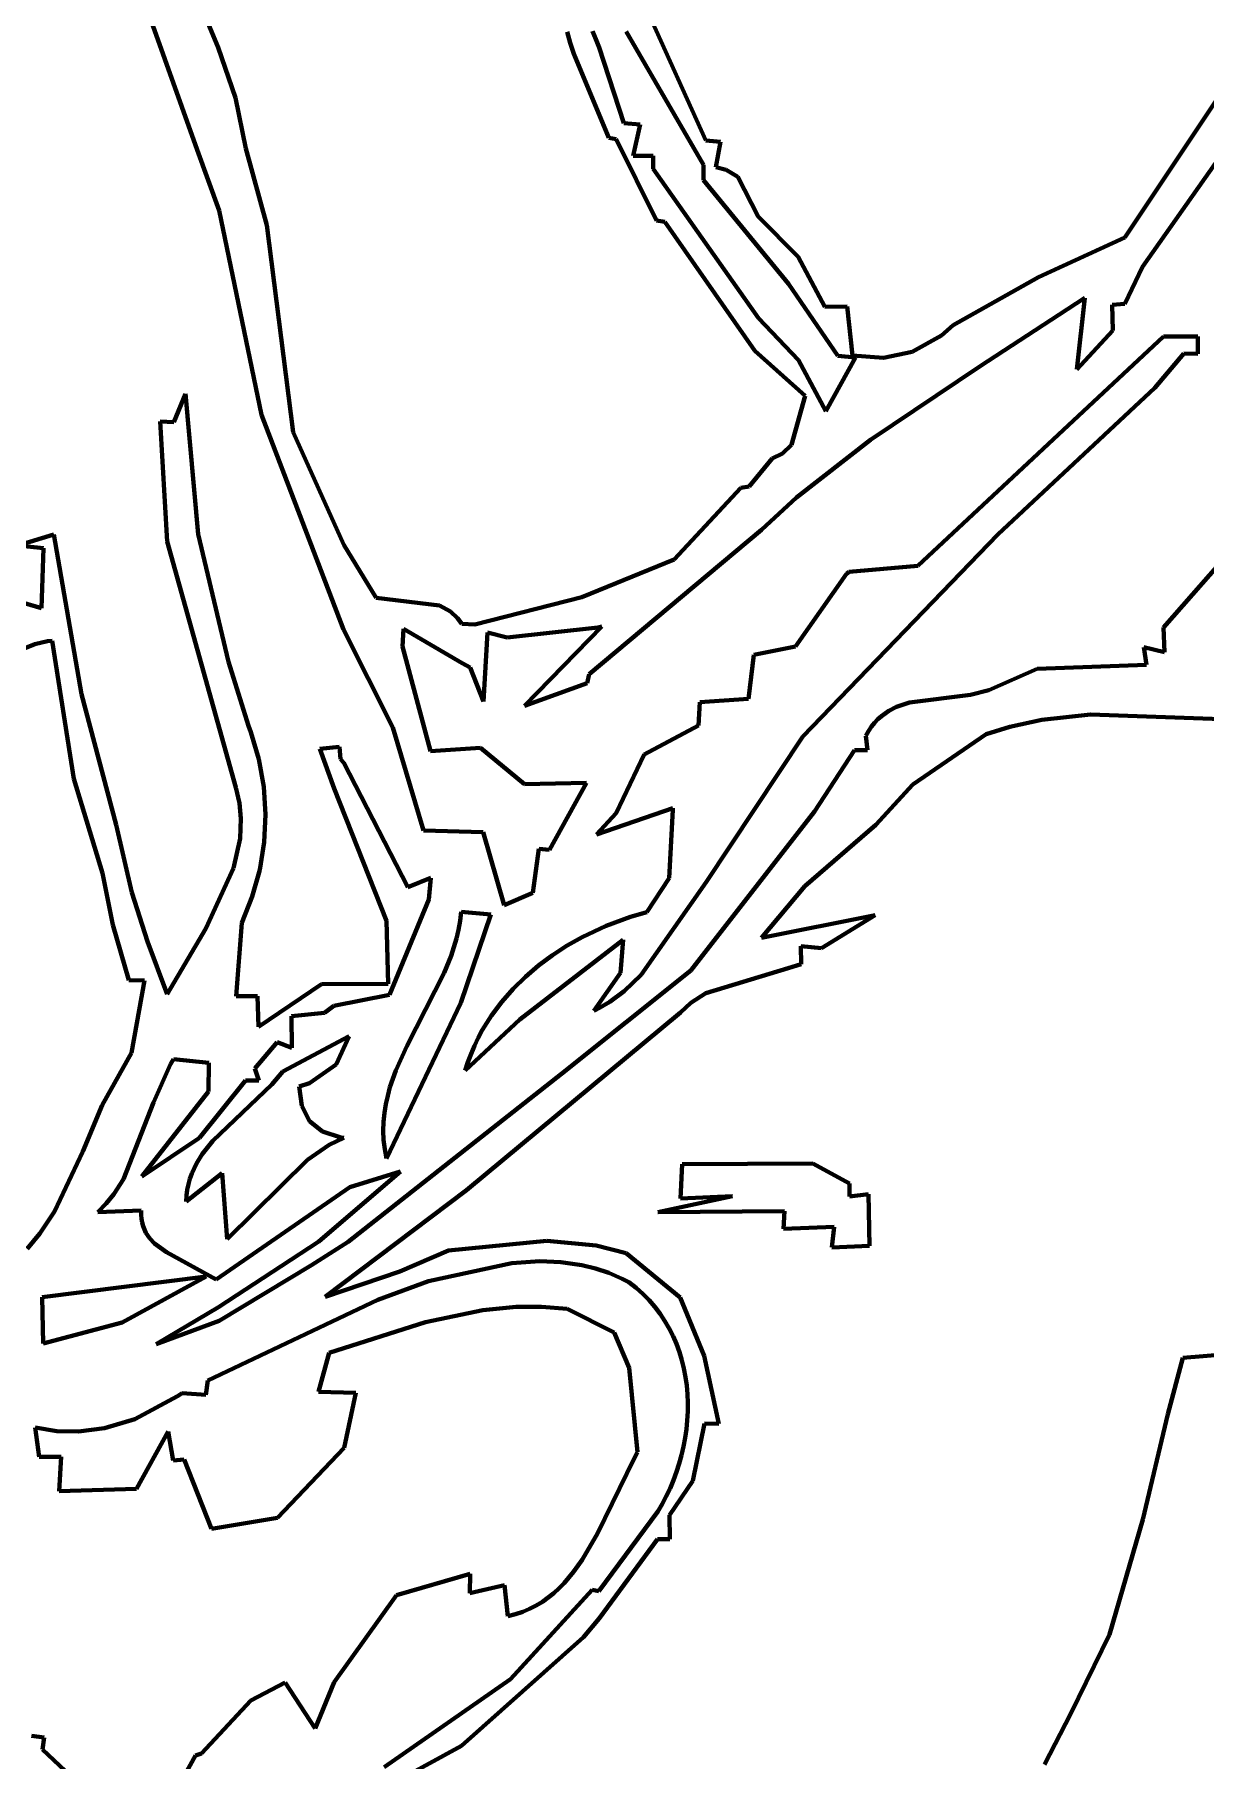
# Model space of a CAD drawing. Header units: millimetres. Extents: x 0 to 7.9, y 0 to 11.
# Drawn here: x 4.555 to 5.543, y 6.863 to 8.318 of the extents above; entities that cross this region are included whole.
import ezdxf

# ---------------------------------------------------------------- set-up
doc = ezdxf.new("R2010")
doc.units = ezdxf.units.MM
doc.layers.add('color#020202ff', color=7, linetype='CONTINUOUS', lineweight=100)
doc.layers.add('color#fefefeff', color=7, linetype='CONTINUOUS', lineweight=100)

msp = doc.modelspace()

# ---------------------------------------------------------------- linework, layer by layer
at = {"layer": 'color#020202ff'}
for p, q in [((4.6818, 8.3759), (4.7103, 8.3072)), ((5.0716, 8.3389), (5.1213, 8.2289)), ((4.6926, 8.2209), (4.6523, 8.3337)), ((5.026, 8.321), (5.0286, 8.3141)), ((4.7103, 8.3072), (4.725, 8.2649)), ((5.0071, 8.311), (5.0046, 8.3203)), ((5.0101, 8.3018), (5.0071, 8.311)), ((5.0286, 8.3141), (5.0316, 8.3071)), ((5.0316, 8.3071), (5.0522, 8.2433)), ((5.1194, 8.2084), (5.0542, 8.3207)), ((5.4746, 8.147), (5.5871, 8.3159)), ((5.0396, 8.231), (5.0101, 8.3018)), ((4.725, 8.2649), (4.7336, 8.222)), ((5.5914, 8.2672), (5.4897, 8.1223)), ((5.0522, 8.2433), (5.066, 8.2422)), ((5.066, 8.2422), (5.0601, 8.2159)), ((4.711, 8.1698), (4.6926, 8.2209)), ((4.7336, 8.222), (4.7513, 8.1574)), ((5.0457, 8.2299), (5.0396, 8.231)), ((5.0798, 8.1613), (5.0457, 8.2299)), ((5.1213, 8.2289), (5.1337, 8.2276)), ((5.1337, 8.2276), (5.1299, 8.2062)), ((5.0601, 8.2159), (5.0771, 8.2159)), ((5.0771, 8.2159), (5.0771, 8.2049)), ((5.0771, 8.2049), (5.1658, 8.0791)), ((5.1195, 8.1953), (5.1194, 8.2084)), ((5.1299, 8.2062), (5.1386, 8.2042)), ((5.1912, 8.1079), (5.1195, 8.1953)), ((5.1386, 8.2042), (5.1485, 8.1981)), ((5.1485, 8.1981), (5.1656, 8.1648)), ((4.7467, 7.9975), (4.711, 8.1698)), ((5.0868, 8.1603), (5.0798, 8.1613)), ((5.1656, 8.1648), (5.1992, 8.1308)), ((4.7513, 8.1574), (4.7734, 7.9831)), ((5.1627, 8.0516), (5.0868, 8.1603)), ((5.4019, 8.1136), (5.4746, 8.147)), ((5.1992, 8.1308), (5.2219, 8.0886)), ((5.4897, 8.1223), (5.4748, 8.0911)), ((5.2328, 8.0473), (5.1912, 8.1079)), ((5.3301, 8.0733), (5.4019, 8.1136)), ((5.2219, 8.0886), (5.2405, 8.0888)), ((5.2405, 8.0888), (5.245, 8.0475)), ((5.4409, 8.0961), (5.4191, 8.082)), ((5.4341, 8.0359), (5.4409, 8.0961)), ((5.4748, 8.0911), (5.4639, 8.0904)), ((5.4639, 8.0904), (5.4646, 8.0688)), ((5.1658, 8.0791), (5.1997, 8.0438)), ((5.4191, 8.082), (5.3528, 8.0387)), ((5.2953, 8.0507), (5.32, 8.0645)), ((5.3002, 7.8704), (5.5074, 8.0636)), ((5.32, 8.0645), (5.3301, 8.0733)), ((5.4646, 8.0688), (5.4341, 8.0359)), ((5.5074, 8.0636), (5.5363, 8.0636)), ((5.5363, 8.0636), (5.5363, 8.049)), ((5.2052, 8.0137), (5.1627, 8.0516)), ((5.2226, 8.0006), (5.2476, 8.046)), ((5.2476, 8.046), (5.2328, 8.0473)), ((5.245, 8.0475), (5.2711, 8.0456)), ((5.2711, 8.0456), (5.2953, 8.0507)), ((5.5243, 8.0494), (5.5001, 8.0204)), ((5.5363, 8.049), (5.5243, 8.0494)), ((5.1997, 8.0438), (5.2226, 8.0006)), ((5.3528, 8.0387), (5.2602, 7.9766)), ((5.5001, 8.0204), (5.3675, 7.8968)), ((4.6729, 7.9914), (4.6828, 8.0152)), ((4.6828, 8.0152), (4.6933, 7.897)), ((5.1936, 7.9724), (5.2052, 8.0137)), ((4.6674, 7.8909), (4.6613, 7.992)), ((4.6613, 7.992), (4.6729, 7.9914)), ((4.8159, 7.8168), (4.7467, 7.9975)), ((4.7734, 7.9831), (4.8163, 7.8879)), ((5.186, 7.9651), (5.1936, 7.9724)), ((5.2602, 7.9766), (5.1979, 7.9278)), ((5.1579, 7.9372), (5.1775, 7.9608)), ((5.1775, 7.9608), (5.186, 7.9651)), ((5.0947, 7.8756), (5.1509, 7.9362)), ((5.1509, 7.9362), (5.1579, 7.9372)), ((5.1979, 7.9278), (5.1683, 7.9007)), ((5.1683, 7.9007), (5.023, 7.7789)), ((4.5415, 7.8874), (4.5716, 7.8966)), ((4.5629, 7.8852), (4.5415, 7.8874)), ((4.5612, 7.8346), (4.5629, 7.8852)), ((4.5716, 7.8966), (4.595, 7.7622)), ((4.7251, 7.6834), (4.6674, 7.8909)), ((4.6933, 7.897), (4.7191, 7.7893)), ((4.8163, 7.8879), (4.8436, 7.8434)), ((5.3675, 7.8968), (5.2031, 7.7265)), ((5.5072, 7.8183), (5.5705, 7.8902)), ((5.017, 7.8439), (5.0947, 7.8756)), ((5.2423, 7.8653), (5.3002, 7.8704)), ((5.197, 7.8023), (5.24, 7.8637)), ((5.24, 7.8637), (5.2423, 7.8653)), ((4.5158, 7.8479), (4.5612, 7.8346)), ((4.8436, 7.8434), (4.897, 7.8369)), ((4.9266, 7.821), (5.017, 7.8439)), ((4.897, 7.8369), (4.9061, 7.8318)), ((4.9061, 7.8318), (4.9121, 7.8262)), ((4.9121, 7.8262), (4.9157, 7.8215)), ((4.8576, 7.7342), (4.8159, 7.8168)), ((4.8664, 7.8173), (4.8658, 7.8024)), ((4.916, 7.7882), (4.8664, 7.8173)), ((4.9157, 7.8215), (4.9266, 7.821)), ((4.9374, 7.8141), (4.9339, 7.7559)), ((4.9539, 7.8099), (4.9374, 7.8141)), ((5.0305, 7.8184), (4.9539, 7.8099)), ((4.9686, 7.7523), (5.0338, 7.8191)), ((5.0338, 7.8191), (5.0305, 7.8184)), ((5.5082, 7.7975), (5.5072, 7.8183)), ((4.5557, 7.8044), (4.5392, 7.7977)), ((4.5665, 7.8067), (4.5557, 7.8044)), ((4.5703, 7.8071), (4.5665, 7.8067)), ((4.5887, 7.6909), (4.5703, 7.8071)), ((4.8658, 7.8024), (4.8892, 7.714)), ((5.1618, 7.7952), (5.197, 7.8023)), ((5.493, 7.7869), (5.4908, 7.8019)), ((5.4908, 7.8019), (5.5082, 7.7975)), ((4.7191, 7.7893), (4.7358, 7.7356)), ((4.9227, 7.7845), (4.916, 7.7882)), ((4.9339, 7.7559), (4.9227, 7.7845)), ((5.1575, 7.7581), (5.1618, 7.7952)), ((5.36, 7.7656), (5.4007, 7.7835)), ((5.4007, 7.7835), (5.493, 7.7869)), ((5.0214, 7.7715), (4.9686, 7.7523)), ((5.023, 7.7789), (5.0214, 7.7715)), ((4.595, 7.7622), (4.6242, 7.6519)), ((5.1153, 7.7357), (5.1165, 7.7553)), ((5.1165, 7.7553), (5.1575, 7.7581)), ((5.2823, 7.7516), (5.2931, 7.7551)), ((5.2931, 7.7551), (5.3446, 7.7617)), ((5.3446, 7.7617), (5.36, 7.7656)), ((5.2637, 7.7381), (5.2665, 7.7411)), ((5.2665, 7.7411), (5.2694, 7.7437)), ((5.2694, 7.7437), (5.2756, 7.7482)), ((5.2756, 7.7482), (5.2823, 7.7516)), ((5.4047, 7.7405), (5.3778, 7.7347)), ((5.4458, 7.7449), (5.4047, 7.7405)), ((5.5562, 7.7411), (5.4458, 7.7449)), ((4.7358, 7.7356), (4.7379, 7.73)), ((4.7379, 7.73), (4.7446, 7.7073)), ((4.8834, 7.6474), (4.8576, 7.7342)), ((5.0694, 7.7113), (5.1153, 7.7357)), ((5.2031, 7.7265), (5.1217, 7.6037)), ((5.2564, 7.7271), (5.2587, 7.7311)), ((5.2576, 7.7149), (5.2564, 7.7271)), ((5.2587, 7.7311), (5.2611, 7.7348)), ((5.2611, 7.7348), (5.2637, 7.7381)), ((5.3579, 7.7285), (5.296, 7.6859)), ((5.3778, 7.7347), (5.3579, 7.7285)), ((4.7959, 7.7161), (4.8126, 7.7177)), ((4.8082, 7.6827), (4.7959, 7.7161)), ((4.8126, 7.7177), (4.8135, 7.7075)), ((4.8892, 7.714), (4.9314, 7.7169)), ((4.9314, 7.7169), (4.9686, 7.6862)), ((5.0458, 7.6618), (5.0694, 7.7113)), ((5.2131, 7.6633), (5.2467, 7.7149)), ((5.2467, 7.7149), (5.2576, 7.7149)), ((4.7446, 7.7073), (4.7487, 7.6842)), ((4.8135, 7.7075), (4.8163, 7.7043)), ((4.8163, 7.7043), (4.8703, 7.5994)), ((4.6127, 7.6112), (4.5887, 7.6909)), ((4.7282, 7.6704), (4.7251, 7.6834)), ((4.7487, 7.6842), (4.7502, 7.6608)), ((4.8521, 7.5711), (4.8082, 7.6827)), ((4.9686, 7.6862), (5.0208, 7.6874)), ((5.0208, 7.6874), (4.9896, 7.6311)), ((5.296, 7.6859), (5.2649, 7.6521)), ((4.7295, 7.6575), (4.7282, 7.6704)), ((5.0937, 7.6662), (5.0292, 7.6438)), ((5.0936, 7.6647), (5.0937, 7.6662)), ((4.6242, 7.6519), (4.6376, 7.595)), ((4.7287, 7.6405), (4.7295, 7.6575)), ((4.7502, 7.6608), (4.749, 7.6374)), ((5.0292, 7.6438), (5.0458, 7.6618)), ((5.0905, 7.6072), (5.0936, 7.6647)), ((5.1089, 7.5294), (5.2131, 7.6633)), ((5.2649, 7.6521), (5.2049, 7.6004)), ((4.7232, 7.6156), (4.7287, 7.6405)), ((4.749, 7.6374), (4.7453, 7.6142)), ((4.9336, 7.6458), (4.8834, 7.6474)), ((4.9515, 7.5842), (4.9336, 7.6458)), ((4.9806, 7.6317), (4.9757, 7.5946)), ((4.9896, 7.6311), (4.9806, 7.6317)), ((4.6216, 7.5677), (4.6127, 7.6112)), ((4.6999, 7.5646), (4.7232, 7.6156)), ((4.7453, 7.6142), (4.739, 7.5915)), ((4.6376, 7.595), (4.6506, 7.5538)), ((4.8703, 7.5994), (4.8895, 7.6073)), ((4.8895, 7.6073), (4.8878, 7.589)), ((4.9757, 7.5946), (4.9515, 7.5842)), ((5.1217, 7.6037), (5.067, 7.5255)), ((5.0718, 7.5785), (5.0905, 7.6072)), ((5.2049, 7.6004), (5.1683, 7.5568)), ((4.739, 7.5915), (4.7302, 7.5695)), ((4.8878, 7.589), (4.8548, 7.5087)), ((4.635, 7.521), (4.6216, 7.5677)), ((4.6672, 7.5094), (4.6999, 7.5646)), ((4.7302, 7.5695), (4.7255, 7.5075)), ((4.8537, 7.5181), (4.8521, 7.5711)), ((4.9129, 7.5635), (4.9142, 7.5711)), ((4.9142, 7.5711), (4.9151, 7.5788)), ((4.9402, 7.5766), (4.915, 7.5019)), ((4.9151, 7.5788), (4.9402, 7.5766)), ((5.0173, 7.5575), (5.0373, 7.5669)), ((5.0373, 7.5669), (5.0579, 7.5744)), ((5.0579, 7.5744), (5.0718, 7.5785)), ((5.1683, 7.5568), (5.2641, 7.5758)), ((5.2641, 7.5758), (5.2189, 7.5482)), ((4.6506, 7.5538), (4.6672, 7.5094)), ((4.9091, 7.5488), (4.9112, 7.5561)), ((4.9112, 7.5561), (4.9129, 7.5635)), ((5.0517, 7.555), (4.9647, 7.4879)), ((4.9922, 7.5423), (5.0045, 7.5502)), ((5.0045, 7.5502), (5.0173, 7.5575)), ((5.0495, 7.5273), (5.0517, 7.555)), ((5.2189, 7.5482), (5.2016, 7.5498)), ((5.2016, 7.5498), (5.2018, 7.5346)), ((4.9009, 7.5273), (4.9066, 7.5415)), ((4.9066, 7.5415), (4.9091, 7.5488)), ((4.9804, 7.5335), (4.9922, 7.5423)), ((4.6482, 7.5209), (4.635, 7.521)), ((4.6372, 7.4599), (4.6482, 7.5209)), ((4.8694, 7.4655), (4.9009, 7.5273)), ((4.9589, 7.5138), (4.9693, 7.524)), ((4.9693, 7.524), (4.9804, 7.5335)), ((4.9998, 7.4423), (5.1089, 7.5294)), ((5.0271, 7.4953), (5.0495, 7.5273)), ((5.067, 7.5255), (5.0527, 7.5118)), ((5.1909, 7.5312), (5.1214, 7.5102)), ((5.2018, 7.5346), (5.1909, 7.5312)), ((4.7255, 7.5075), (4.7434, 7.5077)), ((4.7434, 7.5077), (4.7443, 7.4817)), ((4.7443, 7.4817), (4.7974, 7.5177)), ((4.7974, 7.5177), (4.8537, 7.5181)), ((4.8548, 7.5087), (4.8079, 7.4994)), ((4.9494, 7.5029), (4.9589, 7.5138)), ((5.0527, 7.5118), (5.0406, 7.5028)), ((5.1214, 7.5102), (5.1088, 7.5019)), ((4.8, 7.4937), (4.7722, 7.4908)), ((4.8079, 7.4994), (4.8, 7.4937)), ((4.915, 7.5019), (4.8522, 7.3708)), ((5.1001, 7.4939), (4.9196, 7.3442)), ((4.9407, 7.4912), (4.9494, 7.5029)), ((5.0318, 7.4977), (5.0271, 7.4953)), ((5.0406, 7.5028), (5.0318, 7.4977)), ((5.1088, 7.5019), (5.1001, 7.4939)), ((4.7722, 7.4908), (4.7723, 7.4641)), ((4.9647, 7.4879), (4.9186, 7.445)), ((4.9296, 7.4724), (4.933, 7.4789)), ((4.933, 7.4789), (4.9407, 7.4912)), ((4.76, 7.4689), (4.7413, 7.4468)), ((4.7723, 7.4641), (4.76, 7.4689)), ((4.7647, 7.4441), (4.8206, 7.4739)), ((4.8206, 7.4739), (4.8097, 7.4501)), ((4.8601, 7.4449), (4.8694, 7.4655)), ((4.9235, 7.4591), (4.9264, 7.4658)), ((4.9264, 7.4658), (4.9296, 7.4724)), ((4.6124, 7.4159), (4.6372, 7.4599)), ((4.6701, 7.4502), (4.6559, 7.418)), ((4.6726, 7.4545), (4.6701, 7.4502)), ((4.7025, 7.4515), (4.6726, 7.4545)), ((4.7022, 7.4273), (4.7025, 7.4515)), ((4.8097, 7.4501), (4.7874, 7.4343)), ((4.9186, 7.445), (4.9209, 7.4521)), ((4.9209, 7.4521), (4.9235, 7.4591)), ((4.7334, 7.4366), (4.6946, 7.3882)), ((4.7447, 7.4365), (4.7334, 7.4366)), ((4.7413, 7.4468), (4.7447, 7.4365)), ((4.7555, 7.4332), (4.7647, 7.4441)), ((4.7874, 7.4343), (4.7785, 7.4316)), ((4.82, 7.3006), (4.9998, 7.4423)), ((4.8551, 7.4308), (4.8601, 7.4449)), ((4.6459, 7.3557), (4.7022, 7.4273)), ((4.7058, 7.3856), (4.7555, 7.4332)), ((4.7785, 7.4316), (4.7807, 7.4151)), ((4.8516, 7.4165), (4.8532, 7.4237)), ((4.8532, 7.4237), (4.8551, 7.4308)), ((4.5963, 7.3766), (4.6124, 7.4159)), ((4.6559, 7.418), (4.6304, 7.3533)), ((4.7807, 7.4151), (4.7873, 7.4024)), ((4.8497, 7.4017), (4.8504, 7.4092)), ((4.8504, 7.4092), (4.8516, 7.4165)), ((4.7873, 7.4024), (4.7983, 7.3935)), ((4.7983, 7.3935), (4.8136, 7.3885)), ((4.8494, 7.3942), (4.8497, 7.4017)), ((4.8498, 7.3865), (4.8494, 7.3942)), ((4.5724, 7.3261), (4.5963, 7.3766)), ((4.6946, 7.3882), (4.6459, 7.3557)), ((4.6969, 7.3744), (4.7058, 7.3856)), ((4.8038, 7.3823), (4.7855, 7.3696)), ((4.8161, 7.3882), (4.8038, 7.3823)), ((4.8136, 7.3885), (4.8161, 7.3882)), ((4.8507, 7.3787), (4.8498, 7.3865)), ((4.8522, 7.3708), (4.8507, 7.3787)), ((4.688, 7.3581), (4.692, 7.3665)), ((4.692, 7.3665), (4.6969, 7.3744)), ((4.7855, 7.3696), (4.718, 7.3028)), ((5.1, 7.337), (5.1015, 7.366)), ((5.1015, 7.366), (5.2116, 7.3665)), ((5.2116, 7.3665), (5.2426, 7.3498)), ((4.6304, 7.3533), (4.6223, 7.3408)), ((4.7136, 7.3584), (4.6833, 7.3345)), ((4.6842, 7.3444), (4.6852, 7.3491)), ((4.6852, 7.3491), (4.6865, 7.3537)), ((4.6865, 7.3537), (4.688, 7.3581)), ((4.7086, 7.2689), (4.8213, 7.3466)), ((4.718, 7.3028), (4.7136, 7.3584)), ((4.8639, 7.3598), (4.7951, 7.3008)), ((4.8213, 7.3466), (4.8639, 7.3598)), ((5.2426, 7.3498), (5.2425, 7.3388)), ((4.6159, 7.333), (4.6087, 7.3256)), ((4.6223, 7.3408), (4.6159, 7.333)), ((4.6833, 7.3345), (4.6836, 7.3395)), ((4.6836, 7.3395), (4.6842, 7.3444)), ((4.9196, 7.3442), (4.8006, 7.2542)), ((5.0809, 7.3256), (5.144, 7.339)), ((5.144, 7.339), (5.1, 7.337)), ((5.2425, 7.3388), (5.2586, 7.3408)), ((5.2586, 7.3408), (5.2594, 7.2973)), ((4.5599, 7.3075), (4.5724, 7.3261)), ((4.6087, 7.3256), (4.6453, 7.3271)), ((4.6453, 7.3271), (4.6453, 7.3234)), ((4.6453, 7.3234), (4.6456, 7.32)), ((4.6456, 7.32), (4.6462, 7.3168)), ((5.1877, 7.3264), (5.0809, 7.3256)), ((5.1869, 7.3115), (5.1877, 7.3264)), ((4.5492, 7.2947), (4.5599, 7.3075)), ((4.6462, 7.3168), (4.647, 7.3138)), ((4.647, 7.3138), (4.6494, 7.3083)), ((4.6494, 7.3083), (4.6527, 7.3035)), ((4.6527, 7.3035), (4.6567, 7.2992)), ((5.2295, 7.3132), (5.1869, 7.3115)), ((5.2277, 7.2957), (5.2295, 7.3132)), ((4.6567, 7.2992), (4.6666, 7.2919)), ((4.6666, 7.2919), (4.7086, 7.2689)), ((4.7951, 7.3008), (4.7633, 7.2802)), ((4.7889, 7.281), (4.82, 7.3006)), ((4.8635, 7.2756), (4.9044, 7.2932)), ((4.9044, 7.2932), (4.9875, 7.3015)), ((4.9875, 7.3015), (5.029, 7.2976)), ((5.029, 7.2976), (5.0543, 7.291)), ((5.0543, 7.291), (5.0999, 7.2536)), ((5.2594, 7.2973), (5.2277, 7.2957)), ((4.7633, 7.2802), (4.7106, 7.2454)), ((4.711, 7.2339), (4.7889, 7.281)), ((4.8006, 7.2542), (4.8635, 7.2756)), ((4.9579, 7.2826), (4.8875, 7.2675)), ((4.9816, 7.2842), (4.9579, 7.2826)), ((4.9993, 7.2835), (4.9816, 7.2842)), ((5.0168, 7.281), (4.9993, 7.2835)), ((5.0283, 7.2782), (5.0168, 7.281)), ((5.0397, 7.2744), (5.0283, 7.2782)), ((5.051, 7.2695), (5.0397, 7.2744)), ((4.7003, 7.2715), (4.5619, 7.2539)), ((4.6293, 7.2325), (4.7003, 7.2715)), ((4.8875, 7.2675), (4.845, 7.2518)), ((5.0565, 7.2666), (5.051, 7.2695)), ((5.0627, 7.2618), (5.0565, 7.2666)), ((5.0684, 7.2567), (5.0627, 7.2618)), ((4.5619, 7.2539), (4.5628, 7.2149)), ((4.7106, 7.2454), (4.658, 7.2144)), ((4.845, 7.2518), (4.7016, 7.1836)), ((4.9335, 7.243), (4.9616, 7.2457)), ((4.9616, 7.2457), (4.9829, 7.2458)), ((4.9829, 7.2458), (5.0044, 7.244)), ((5.0736, 7.2514), (5.0684, 7.2567)), ((5.0785, 7.2457), (5.0736, 7.2514)), ((5.0829, 7.2399), (5.0785, 7.2457)), ((5.0999, 7.2536), (5.12, 7.2045)), ((4.5628, 7.2149), (4.6293, 7.2325)), ((4.658, 7.2144), (4.711, 7.2339)), ((4.8038, 7.2069), (4.885, 7.233)), ((4.885, 7.233), (4.9335, 7.243)), ((5.0044, 7.244), (5.0441, 7.2242)), ((5.087, 7.2338), (5.0829, 7.2399)), ((5.0906, 7.2275), (5.087, 7.2338)), ((5.0441, 7.2242), (5.0567, 7.1943)), ((5.0938, 7.2211), (5.0906, 7.2275)), ((5.0967, 7.2145), (5.0938, 7.2211)), ((4.7949, 7.1742), (4.8038, 7.2069)), ((5.0992, 7.2077), (5.0967, 7.2145)), ((5.1013, 7.2008), (5.0992, 7.2077)), ((5.103, 7.1937), (5.1013, 7.2008)), ((5.12, 7.2045), (5.1325, 7.1473)), ((5.511, 7.1553), (5.5236, 7.2029)), ((5.5236, 7.2029), (5.558, 7.2055)), ((5.0567, 7.1943), (5.0639, 7.1233)), ((5.1043, 7.1866), (5.103, 7.1937)), ((5.1053, 7.1794), (5.1043, 7.1866)), ((4.6798, 7.1731), (4.676, 7.1705)), ((4.6998, 7.1715), (4.6798, 7.1731)), ((4.7016, 7.1836), (4.6998, 7.1715)), ((4.8264, 7.1734), (4.7949, 7.1742)), ((4.8165, 7.127), (4.8264, 7.1734)), ((5.106, 7.1722), (5.1053, 7.1794)), ((5.1063, 7.1648), (5.106, 7.1722)), ((4.676, 7.1705), (4.6401, 7.1512)), ((5.1058, 7.1501), (5.1062, 7.1575)), ((5.1062, 7.1575), (5.1063, 7.1648)), ((4.5743, 7.141), (4.5559, 7.1441)), ((4.5559, 7.1441), (4.5594, 7.1194)), ((4.6145, 7.1434), (4.5924, 7.1406)), ((4.6401, 7.1512), (4.6145, 7.1434)), ((5.1041, 7.1354), (5.1051, 7.1428)), ((5.1051, 7.1428), (5.1058, 7.1501)), ((5.1203, 7.1475), (5.1105, 7.0991)), ((5.1325, 7.1473), (5.1203, 7.1475)), ((5.49, 7.0665), (5.511, 7.1553)), ((4.5924, 7.1406), (4.5743, 7.141)), ((4.6415, 7.0923), (4.6681, 7.1407)), ((4.6681, 7.1407), (4.6724, 7.1164)), ((5.101, 7.1209), (5.1027, 7.1282)), ((5.1027, 7.1282), (5.1041, 7.1354)), ((4.5594, 7.1194), (4.5779, 7.1195)), ((4.5779, 7.1195), (4.5763, 7.0903)), ((4.6724, 7.1164), (4.6815, 7.117)), ((4.6815, 7.117), (4.7048, 7.0586)), ((4.7604, 7.0679), (4.8165, 7.127)), ((5.0609, 7.118), (5.0301, 7.0548)), ((5.0639, 7.1233), (5.0609, 7.118)), ((5.0967, 7.1067), (5.099, 7.1137)), ((5.099, 7.1137), (5.101, 7.1209)), ((5.1105, 7.0991), (5.0908, 7.0702)), ((5.0913, 7.0928), (5.0942, 7.0997)), ((5.0942, 7.0997), (5.0967, 7.1067)), ((4.5763, 7.0903), (4.6415, 7.0923)), ((5.0847, 7.0796), (5.0881, 7.0861)), ((5.0881, 7.0861), (5.0913, 7.0928)), ((5.0312, 7.0061), (5.0809, 7.0732)), ((5.0809, 7.0732), (5.0847, 7.0796)), ((5.0908, 7.0702), (5.0912, 7.0501)), ((4.7048, 7.0586), (4.7604, 7.0679)), ((5.4617, 6.9695), (5.49, 7.0665)), ((5.0301, 7.0548), (5.0173, 7.0326)), ((5.0806, 7.0499), (5.0315, 6.9832)), ((5.0912, 7.0501), (5.0806, 7.0499)), ((5.0173, 7.0326), (5.01, 7.0224)), ((4.9228, 7.0207), (4.8606, 7.0029)), ((4.9224, 7.0045), (4.9228, 7.0207)), ((5.0021, 7.0129), (4.9978, 7.0086)), ((5.01, 7.0224), (5.0021, 7.0129)), ((4.8606, 7.0029), (4.8081, 6.9295)), ((4.9517, 7.0113), (4.9224, 7.0045)), ((4.9546, 6.9851), (4.9517, 7.0113)), ((4.9568, 6.9321), (5.0256, 7.0072)), ((4.9836, 6.9972), (4.9784, 6.9941)), ((4.9886, 7.0007), (4.9836, 6.9972)), ((4.9933, 7.0045), (4.9886, 7.0007)), ((4.9978, 7.0086), (4.9933, 7.0045)), ((5.0256, 7.0072), (5.0312, 7.0061)), ((4.961, 6.9868), (4.9546, 6.9851)), ((4.9671, 6.9888), (4.961, 6.9868)), ((4.9729, 6.9912), (4.9671, 6.9888)), ((4.9784, 6.9941), (4.9729, 6.9912)), ((5.0315, 6.9832), (5.0183, 6.9673)), ((5.4292, 6.903), (5.4617, 6.9695)), ((5.0183, 6.9673), (4.9154, 6.8759)), ((4.7669, 6.9291), (4.7379, 6.914)), ((4.7921, 6.8905), (4.7669, 6.9291)), ((4.8081, 6.9295), (4.7921, 6.8905)), ((4.8502, 6.8578), (4.9568, 6.9321)), ((4.7379, 6.914), (4.6961, 6.8693)), ((5.407, 6.8601), (5.4292, 6.903)), ((4.5635, 6.8827), (4.5529, 6.8841)), ((4.5621, 6.8728), (4.5635, 6.8827)), ((4.5813, 6.8546), (4.5621, 6.8728)), ((4.6913, 6.8677), (4.6545, 6.8015)), ((4.6961, 6.8693), (4.6913, 6.8677)), ((4.9154, 6.8759), (4.8678, 6.8498))]:
    msp.add_line(p, q, dxfattribs=at)
at = {"layer": 'color#fefefeff'}
for p, q in [((4.7103, 8.3072), (4.6818, 8.3759)), ((5.1213, 8.2289), (5.0716, 8.3389)), ((4.6523, 8.3337), (4.6926, 8.2209)), ((5.0286, 8.3141), (5.026, 8.321)), ((4.725, 8.2649), (4.7103, 8.3072)), ((5.0046, 8.3203), (5.0071, 8.311)), ((5.0071, 8.311), (5.0101, 8.3018)), ((5.0316, 8.3071), (5.0286, 8.3141)), ((5.0522, 8.2433), (5.0316, 8.3071)), ((5.0542, 8.3207), (5.1194, 8.2084)), ((5.5871, 8.3159), (5.4746, 8.147)), ((5.0101, 8.3018), (5.0396, 8.231)), ((4.7336, 8.222), (4.725, 8.2649)), ((5.4897, 8.1223), (5.5914, 8.2672)), ((5.066, 8.2422), (5.0522, 8.2433)), ((5.0601, 8.2159), (5.066, 8.2422)), ((4.6926, 8.2209), (4.711, 8.1698)), ((4.7513, 8.1574), (4.7336, 8.222)), ((5.0396, 8.231), (5.0457, 8.2299)), ((5.0457, 8.2299), (5.0798, 8.1613)), ((5.1337, 8.2276), (5.1213, 8.2289)), ((5.1299, 8.2062), (5.1337, 8.2276)), ((5.0771, 8.2159), (5.0601, 8.2159)), ((5.0771, 8.2049), (5.0771, 8.2159)), ((5.1658, 8.0791), (5.0771, 8.2049)), ((5.1194, 8.2084), (5.1195, 8.1953)), ((5.1386, 8.2042), (5.1299, 8.2062)), ((5.1195, 8.1953), (5.1912, 8.1079)), ((5.1485, 8.1981), (5.1386, 8.2042)), ((5.1656, 8.1648), (5.1485, 8.1981)), ((4.711, 8.1698), (4.7467, 7.9975)), ((5.0798, 8.1613), (5.0868, 8.1603)), ((5.1992, 8.1308), (5.1656, 8.1648)), ((4.7734, 7.9831), (4.7513, 8.1574)), ((5.0868, 8.1603), (5.1627, 8.0516)), ((5.4746, 8.147), (5.4019, 8.1136)), ((5.2219, 8.0886), (5.1992, 8.1308)), ((5.4748, 8.0911), (5.4897, 8.1223)), ((5.1912, 8.1079), (5.2328, 8.0473)), ((5.4019, 8.1136), (5.3301, 8.0733)), ((5.2405, 8.0888), (5.2219, 8.0886)), ((5.245, 8.0475), (5.2405, 8.0888)), ((5.4191, 8.082), (5.4409, 8.0961)), ((5.4409, 8.0961), (5.4341, 8.0359)), ((5.4639, 8.0904), (5.4748, 8.0911)), ((5.4646, 8.0688), (5.4639, 8.0904)), ((5.1997, 8.0438), (5.1658, 8.0791)), ((5.3528, 8.0387), (5.4191, 8.082)), ((5.32, 8.0645), (5.2953, 8.0507)), ((5.5074, 8.0636), (5.3002, 7.8704)), ((5.3301, 8.0733), (5.32, 8.0645)), ((5.4341, 8.0359), (5.4646, 8.0688)), ((5.5363, 8.0636), (5.5074, 8.0636)), ((5.5363, 8.049), (5.5363, 8.0636)), ((5.1627, 8.0516), (5.2052, 8.0137)), ((5.2476, 8.046), (5.2226, 8.0006)), ((5.2328, 8.0473), (5.2476, 8.046)), ((5.2711, 8.0456), (5.245, 8.0475)), ((5.2953, 8.0507), (5.2711, 8.0456)), ((5.5001, 8.0204), (5.5243, 8.0494)), ((5.5243, 8.0494), (5.5363, 8.049)), ((5.2226, 8.0006), (5.1997, 8.0438)), ((5.2602, 7.9766), (5.3528, 8.0387)), ((5.3675, 7.8968), (5.5001, 8.0204)), ((4.6828, 8.0152), (4.6729, 7.9914)), ((4.6933, 7.897), (4.6828, 8.0152)), ((5.2052, 8.0137), (5.1936, 7.9724)), ((4.6729, 7.9914), (4.6613, 7.992)), ((4.6613, 7.992), (4.6674, 7.8909)), ((4.7467, 7.9975), (4.8159, 7.8168)), ((4.8163, 7.8879), (4.7734, 7.9831)), ((5.1936, 7.9724), (5.186, 7.9651)), ((5.1979, 7.9278), (5.2602, 7.9766)), ((5.1775, 7.9608), (5.1579, 7.9372)), ((5.186, 7.9651), (5.1775, 7.9608)), ((5.1509, 7.9362), (5.0947, 7.8756)), ((5.1579, 7.9372), (5.1509, 7.9362)), ((5.1683, 7.9007), (5.1979, 7.9278)), ((5.023, 7.7789), (5.1683, 7.9007)), ((4.5716, 7.8966), (4.5415, 7.8874)), ((4.5415, 7.8874), (4.5629, 7.8852)), ((4.5629, 7.8852), (4.5612, 7.8346)), ((4.595, 7.7622), (4.5716, 7.8966)), ((4.6674, 7.8909), (4.7251, 7.6834)), ((4.7191, 7.7893), (4.6933, 7.897)), ((4.8436, 7.8434), (4.8163, 7.8879)), ((5.2031, 7.7265), (5.3675, 7.8968)), ((5.5705, 7.8902), (5.5072, 7.8183)), ((5.0947, 7.8756), (5.017, 7.8439)), ((5.3002, 7.8704), (5.2423, 7.8653)), ((5.24, 7.8637), (5.197, 7.8023)), ((5.2423, 7.8653), (5.24, 7.8637)), ((4.5612, 7.8346), (4.5158, 7.8479)), ((4.897, 7.8369), (4.8436, 7.8434)), ((5.017, 7.8439), (4.9266, 7.821)), ((4.9061, 7.8318), (4.897, 7.8369)), ((4.9121, 7.8262), (4.9061, 7.8318)), ((4.9157, 7.8215), (4.9121, 7.8262)), ((4.8159, 7.8168), (4.8576, 7.7342)), ((4.8658, 7.8024), (4.8664, 7.8173)), ((4.8664, 7.8173), (4.916, 7.7882)), ((4.9266, 7.821), (4.9157, 7.8215)), ((4.9339, 7.7559), (4.9374, 7.8141)), ((4.9374, 7.8141), (4.9539, 7.8099)), ((4.9539, 7.8099), (5.0305, 7.8184)), ((5.0338, 7.8191), (4.9686, 7.7523)), ((5.0305, 7.8184), (5.0338, 7.8191)), ((5.5072, 7.8183), (5.5082, 7.7975)), ((4.5392, 7.7977), (4.5557, 7.8044)), ((4.5557, 7.8044), (4.5665, 7.8067)), ((4.5665, 7.8067), (4.5703, 7.8071)), ((4.5703, 7.8071), (4.5887, 7.6909)), ((4.8892, 7.714), (4.8658, 7.8024)), ((5.197, 7.8023), (5.1618, 7.7952)), ((5.5082, 7.7975), (5.4908, 7.8019)), ((5.4908, 7.8019), (5.493, 7.7869)), ((4.7358, 7.7356), (4.7191, 7.7893)), ((4.916, 7.7882), (4.9227, 7.7845)), ((4.9227, 7.7845), (4.9339, 7.7559)), ((5.1618, 7.7952), (5.1575, 7.7581)), ((5.4007, 7.7835), (5.36, 7.7656)), ((5.493, 7.7869), (5.4007, 7.7835)), ((4.9686, 7.7523), (5.0214, 7.7715)), ((5.0214, 7.7715), (5.023, 7.7789)), ((4.6242, 7.6519), (4.595, 7.7622)), ((5.1165, 7.7553), (5.1153, 7.7357)), ((5.1575, 7.7581), (5.1165, 7.7553)), ((5.2931, 7.7551), (5.2823, 7.7516)), ((5.3446, 7.7617), (5.2931, 7.7551)), ((5.36, 7.7656), (5.3446, 7.7617)), ((5.2665, 7.7411), (5.2637, 7.7381)), ((5.2694, 7.7437), (5.2665, 7.7411)), ((5.2756, 7.7482), (5.2694, 7.7437)), ((5.2823, 7.7516), (5.2756, 7.7482)), ((5.3778, 7.7347), (5.4047, 7.7405)), ((5.4047, 7.7405), (5.4458, 7.7449)), ((5.4458, 7.7449), (5.5562, 7.7411)), ((4.7379, 7.73), (4.7358, 7.7356)), ((4.7446, 7.7073), (4.7379, 7.73)), ((4.8576, 7.7342), (4.8834, 7.6474)), ((5.1153, 7.7357), (5.0694, 7.7113)), ((5.1217, 7.6037), (5.2031, 7.7265)), ((5.2587, 7.7311), (5.2564, 7.7271)), ((5.2564, 7.7271), (5.2576, 7.7149)), ((5.2611, 7.7348), (5.2587, 7.7311)), ((5.2637, 7.7381), (5.2611, 7.7348)), ((5.296, 7.6859), (5.3579, 7.7285)), ((5.3579, 7.7285), (5.3778, 7.7347)), ((4.8126, 7.7177), (4.7959, 7.7161)), ((4.7959, 7.7161), (4.8082, 7.6827)), ((4.8135, 7.7075), (4.8126, 7.7177)), ((4.9314, 7.7169), (4.8892, 7.714)), ((4.9686, 7.6862), (4.9314, 7.7169)), ((5.0694, 7.7113), (5.0458, 7.6618)), ((5.2467, 7.7149), (5.2131, 7.6633)), ((5.2576, 7.7149), (5.2467, 7.7149)), ((4.7487, 7.6842), (4.7446, 7.7073)), ((4.8163, 7.7043), (4.8135, 7.7075)), ((4.8703, 7.5994), (4.8163, 7.7043)), ((4.5887, 7.6909), (4.6127, 7.6112)), ((4.7251, 7.6834), (4.7282, 7.6704)), ((4.7502, 7.6608), (4.7487, 7.6842)), ((4.8082, 7.6827), (4.8521, 7.5711)), ((5.0208, 7.6874), (4.9686, 7.6862)), ((4.9896, 7.6311), (5.0208, 7.6874)), ((5.2649, 7.6521), (5.296, 7.6859)), ((4.7282, 7.6704), (4.7295, 7.6575)), ((5.0292, 7.6438), (5.0937, 7.6662)), ((5.0937, 7.6662), (5.0936, 7.6647)), ((4.6376, 7.595), (4.6242, 7.6519)), ((4.7295, 7.6575), (4.7287, 7.6405)), ((4.749, 7.6374), (4.7502, 7.6608)), ((5.0458, 7.6618), (5.0292, 7.6438)), ((5.0936, 7.6647), (5.0905, 7.6072)), ((5.2131, 7.6633), (5.1089, 7.5294)), ((5.2049, 7.6004), (5.2649, 7.6521)), ((4.7287, 7.6405), (4.7232, 7.6156)), ((4.7453, 7.6142), (4.749, 7.6374)), ((4.8834, 7.6474), (4.9336, 7.6458)), ((4.9336, 7.6458), (4.9515, 7.5842)), ((4.9757, 7.5946), (4.9806, 7.6317)), ((4.9806, 7.6317), (4.9896, 7.6311)), ((4.6127, 7.6112), (4.6216, 7.5677)), ((4.7232, 7.6156), (4.6999, 7.5646)), ((4.739, 7.5915), (4.7453, 7.6142)), ((4.6506, 7.5538), (4.6376, 7.595)), ((4.8895, 7.6073), (4.8703, 7.5994)), ((4.8878, 7.589), (4.8895, 7.6073)), ((4.9515, 7.5842), (4.9757, 7.5946)), ((5.067, 7.5255), (5.1217, 7.6037)), ((5.0905, 7.6072), (5.0718, 7.5785)), ((5.1683, 7.5568), (5.2049, 7.6004)), ((4.7302, 7.5695), (4.739, 7.5915)), ((4.8548, 7.5087), (4.8878, 7.589)), ((4.6216, 7.5677), (4.635, 7.521)), ((4.6999, 7.5646), (4.6672, 7.5094)), ((4.7255, 7.5075), (4.7302, 7.5695)), ((4.8521, 7.5711), (4.8537, 7.5181)), ((4.9142, 7.5711), (4.9129, 7.5635)), ((4.9151, 7.5788), (4.9142, 7.5711)), ((4.915, 7.5019), (4.9402, 7.5766)), ((4.9402, 7.5766), (4.9151, 7.5788)), ((5.0373, 7.5669), (5.0173, 7.5575)), ((5.0579, 7.5744), (5.0373, 7.5669)), ((5.0718, 7.5785), (5.0579, 7.5744)), ((5.2641, 7.5758), (5.1683, 7.5568)), ((5.2189, 7.5482), (5.2641, 7.5758)), ((4.6672, 7.5094), (4.6506, 7.5538)), ((4.9112, 7.5561), (4.9091, 7.5488)), ((4.9129, 7.5635), (4.9112, 7.5561)), ((4.9647, 7.4879), (5.0517, 7.555)), ((5.0045, 7.5502), (4.9922, 7.5423)), ((5.0173, 7.5575), (5.0045, 7.5502)), ((5.0517, 7.555), (5.0495, 7.5273)), ((5.2018, 7.5346), (5.2016, 7.5498)), ((5.2016, 7.5498), (5.2189, 7.5482)), ((4.9066, 7.5415), (4.9009, 7.5273)), ((4.9091, 7.5488), (4.9066, 7.5415)), ((4.9922, 7.5423), (4.9804, 7.5335)), ((4.635, 7.521), (4.6482, 7.5209)), ((4.6482, 7.5209), (4.6372, 7.4599)), ((4.9009, 7.5273), (4.8694, 7.4655)), ((4.9693, 7.524), (4.9589, 7.5138)), ((4.9804, 7.5335), (4.9693, 7.524)), ((5.1089, 7.5294), (4.9998, 7.4423)), ((5.0495, 7.5273), (5.0271, 7.4953)), ((5.0527, 7.5118), (5.067, 7.5255)), ((5.1214, 7.5102), (5.1909, 7.5312)), ((5.1909, 7.5312), (5.2018, 7.5346)), ((4.7434, 7.5077), (4.7255, 7.5075)), ((4.7443, 7.4817), (4.7434, 7.5077)), ((4.7974, 7.5177), (4.7443, 7.4817)), ((4.8537, 7.5181), (4.7974, 7.5177)), ((4.8079, 7.4994), (4.8548, 7.5087)), ((4.9589, 7.5138), (4.9494, 7.5029)), ((5.0406, 7.5028), (5.0527, 7.5118)), ((5.1088, 7.5019), (5.1214, 7.5102)), ((4.7722, 7.4908), (4.8, 7.4937)), ((4.8, 7.4937), (4.8079, 7.4994)), ((4.8522, 7.3708), (4.915, 7.5019)), ((4.9196, 7.3442), (5.1001, 7.4939)), ((4.9494, 7.5029), (4.9407, 7.4912)), ((5.0271, 7.4953), (5.0318, 7.4977)), ((5.0318, 7.4977), (5.0406, 7.5028)), ((5.1001, 7.4939), (5.1088, 7.5019)), ((4.7723, 7.4641), (4.7722, 7.4908)), ((4.9186, 7.445), (4.9647, 7.4879)), ((4.933, 7.4789), (4.9296, 7.4724)), ((4.9407, 7.4912), (4.933, 7.4789)), ((4.7413, 7.4468), (4.76, 7.4689)), ((4.76, 7.4689), (4.7723, 7.4641)), ((4.8206, 7.4739), (4.7647, 7.4441)), ((4.8097, 7.4501), (4.8206, 7.4739)), ((4.8694, 7.4655), (4.8601, 7.4449)), ((4.9264, 7.4658), (4.9235, 7.4591)), ((4.9296, 7.4724), (4.9264, 7.4658)), ((4.6372, 7.4599), (4.6124, 7.4159)), ((4.6559, 7.418), (4.6701, 7.4502)), ((4.6701, 7.4502), (4.6726, 7.4545)), ((4.6726, 7.4545), (4.7025, 7.4515)), ((4.7025, 7.4515), (4.7022, 7.4273)), ((4.7874, 7.4343), (4.8097, 7.4501)), ((4.9209, 7.4521), (4.9186, 7.445)), ((4.9235, 7.4591), (4.9209, 7.4521)), ((4.6946, 7.3882), (4.7334, 7.4366)), ((4.7334, 7.4366), (4.7447, 7.4365)), ((4.7447, 7.4365), (4.7413, 7.4468)), ((4.7647, 7.4441), (4.7555, 7.4332)), ((4.7785, 7.4316), (4.7874, 7.4343)), ((4.9998, 7.4423), (4.82, 7.3006)), ((4.8601, 7.4449), (4.8551, 7.4308)), ((4.7022, 7.4273), (4.6459, 7.3557)), ((4.7555, 7.4332), (4.7058, 7.3856)), ((4.7807, 7.4151), (4.7785, 7.4316)), ((4.8532, 7.4237), (4.8516, 7.4165)), ((4.8551, 7.4308), (4.8532, 7.4237)), ((4.6124, 7.4159), (4.5963, 7.3766)), ((4.6304, 7.3533), (4.6559, 7.418)), ((4.7873, 7.4024), (4.7807, 7.4151)), ((4.8504, 7.4092), (4.8497, 7.4017)), ((4.8516, 7.4165), (4.8504, 7.4092)), ((4.7983, 7.3935), (4.7873, 7.4024)), ((4.8136, 7.3885), (4.7983, 7.3935)), ((4.8497, 7.4017), (4.8494, 7.3942)), ((4.8494, 7.3942), (4.8498, 7.3865)), ((4.5963, 7.3766), (4.5724, 7.3261)), ((4.6459, 7.3557), (4.6946, 7.3882)), ((4.7058, 7.3856), (4.6969, 7.3744)), ((4.7855, 7.3696), (4.8038, 7.3823)), ((4.8038, 7.3823), (4.8161, 7.3882)), ((4.8161, 7.3882), (4.8136, 7.3885)), ((4.8498, 7.3865), (4.8507, 7.3787)), ((4.8507, 7.3787), (4.8522, 7.3708)), ((4.692, 7.3665), (4.688, 7.3581)), ((4.6969, 7.3744), (4.692, 7.3665)), ((4.718, 7.3028), (4.7855, 7.3696)), ((5.1015, 7.366), (5.1, 7.337)), ((5.2116, 7.3665), (5.1015, 7.366)), ((5.2426, 7.3498), (5.2116, 7.3665)), ((4.6223, 7.3408), (4.6304, 7.3533)), ((4.6833, 7.3345), (4.7136, 7.3584)), ((4.6852, 7.3491), (4.6842, 7.3444)), ((4.6865, 7.3537), (4.6852, 7.3491)), ((4.688, 7.3581), (4.6865, 7.3537)), ((4.8213, 7.3466), (4.7086, 7.2689)), ((4.7136, 7.3584), (4.718, 7.3028)), ((4.7951, 7.3008), (4.8639, 7.3598)), ((4.8639, 7.3598), (4.8213, 7.3466)), ((5.2425, 7.3388), (5.2426, 7.3498)), ((4.6087, 7.3256), (4.6159, 7.333)), ((4.6159, 7.333), (4.6223, 7.3408)), ((4.6836, 7.3395), (4.6833, 7.3345)), ((4.6842, 7.3444), (4.6836, 7.3395)), ((4.8006, 7.2542), (4.9196, 7.3442)), ((5.144, 7.339), (5.0809, 7.3256)), ((5.1, 7.337), (5.144, 7.339)), ((5.2586, 7.3408), (5.2425, 7.3388)), ((5.2594, 7.2973), (5.2586, 7.3408)), ((4.5724, 7.3261), (4.5599, 7.3075)), ((4.6453, 7.3271), (4.6087, 7.3256)), ((4.6453, 7.3234), (4.6453, 7.3271)), ((4.6456, 7.32), (4.6453, 7.3234)), ((4.6462, 7.3168), (4.6456, 7.32)), ((5.0809, 7.3256), (5.1877, 7.3264)), ((5.1877, 7.3264), (5.1869, 7.3115)), ((4.5599, 7.3075), (4.5492, 7.2947)), ((4.647, 7.3138), (4.6462, 7.3168)), ((4.6494, 7.3083), (4.647, 7.3138)), ((4.6527, 7.3035), (4.6494, 7.3083)), ((4.6567, 7.2992), (4.6527, 7.3035)), ((5.1869, 7.3115), (5.2295, 7.3132)), ((5.2295, 7.3132), (5.2277, 7.2957)), ((4.6666, 7.2919), (4.6567, 7.2992)), ((4.7086, 7.2689), (4.6666, 7.2919)), ((4.7633, 7.2802), (4.7951, 7.3008)), ((4.82, 7.3006), (4.7889, 7.281)), ((4.9044, 7.2932), (4.8635, 7.2756)), ((4.9875, 7.3015), (4.9044, 7.2932)), ((5.029, 7.2976), (4.9875, 7.3015)), ((5.0543, 7.291), (5.029, 7.2976)), ((5.0999, 7.2536), (5.0543, 7.291)), ((5.2277, 7.2957), (5.2594, 7.2973)), ((4.7106, 7.2454), (4.7633, 7.2802)), ((4.7889, 7.281), (4.711, 7.2339)), ((4.8635, 7.2756), (4.8006, 7.2542)), ((4.8875, 7.2675), (4.9579, 7.2826)), ((4.9579, 7.2826), (4.9816, 7.2842)), ((4.9816, 7.2842), (4.9993, 7.2835)), ((4.9993, 7.2835), (5.0168, 7.281)), ((5.0168, 7.281), (5.0283, 7.2782)), ((5.0283, 7.2782), (5.0397, 7.2744)), ((5.0397, 7.2744), (5.051, 7.2695)), ((4.5619, 7.2539), (4.7003, 7.2715)), ((4.7003, 7.2715), (4.6293, 7.2325)), ((4.845, 7.2518), (4.8875, 7.2675)), ((5.051, 7.2695), (5.0565, 7.2666)), ((5.0565, 7.2666), (5.0627, 7.2618)), ((5.0627, 7.2618), (5.0684, 7.2567)), ((4.5628, 7.2149), (4.5619, 7.2539)), ((4.658, 7.2144), (4.7106, 7.2454)), ((4.7016, 7.1836), (4.845, 7.2518)), ((4.9616, 7.2457), (4.9335, 7.243)), ((4.9829, 7.2458), (4.9616, 7.2457)), ((5.0044, 7.244), (4.9829, 7.2458)), ((5.0684, 7.2567), (5.0736, 7.2514)), ((5.0736, 7.2514), (5.0785, 7.2457)), ((5.0785, 7.2457), (5.0829, 7.2399)), ((5.12, 7.2045), (5.0999, 7.2536)), ((4.6293, 7.2325), (4.5628, 7.2149)), ((4.711, 7.2339), (4.658, 7.2144)), ((4.885, 7.233), (4.8038, 7.2069)), ((4.9335, 7.243), (4.885, 7.233)), ((5.0441, 7.2242), (5.0044, 7.244)), ((5.0829, 7.2399), (5.087, 7.2338)), ((5.087, 7.2338), (5.0906, 7.2275)), ((5.0567, 7.1943), (5.0441, 7.2242)), ((5.0906, 7.2275), (5.0938, 7.2211)), ((5.0938, 7.2211), (5.0967, 7.2145)), ((4.8038, 7.2069), (4.7949, 7.1742)), ((5.0967, 7.2145), (5.0992, 7.2077)), ((5.0992, 7.2077), (5.1013, 7.2008)), ((5.1013, 7.2008), (5.103, 7.1937)), ((5.1325, 7.1473), (5.12, 7.2045)), ((5.5236, 7.2029), (5.511, 7.1553)), ((5.558, 7.2055), (5.5236, 7.2029)), ((5.0639, 7.1233), (5.0567, 7.1943)), ((5.103, 7.1937), (5.1043, 7.1866)), ((5.1043, 7.1866), (5.1053, 7.1794)), ((4.676, 7.1705), (4.6798, 7.1731)), ((4.6798, 7.1731), (4.6998, 7.1715)), ((4.6998, 7.1715), (4.7016, 7.1836)), ((4.7949, 7.1742), (4.8264, 7.1734)), ((4.8264, 7.1734), (4.8165, 7.127)), ((5.1053, 7.1794), (5.106, 7.1722)), ((5.106, 7.1722), (5.1063, 7.1648)), ((4.6401, 7.1512), (4.676, 7.1705)), ((5.1062, 7.1575), (5.1058, 7.1501)), ((5.1063, 7.1648), (5.1062, 7.1575)), ((4.5594, 7.1194), (4.5559, 7.1441)), ((4.5559, 7.1441), (4.5743, 7.141)), ((4.5924, 7.1406), (4.6145, 7.1434)), ((4.6145, 7.1434), (4.6401, 7.1512)), ((5.1051, 7.1428), (5.1041, 7.1354)), ((5.1058, 7.1501), (5.1051, 7.1428)), ((5.1105, 7.0991), (5.1203, 7.1475)), ((5.1203, 7.1475), (5.1325, 7.1473)), ((5.511, 7.1553), (5.49, 7.0665)), ((4.5743, 7.141), (4.5924, 7.1406)), ((4.6681, 7.1407), (4.6415, 7.0923)), ((4.6724, 7.1164), (4.6681, 7.1407)), ((5.1027, 7.1282), (5.101, 7.1209)), ((5.1041, 7.1354), (5.1027, 7.1282)), ((4.5779, 7.1195), (4.5594, 7.1194)), ((4.5763, 7.0903), (4.5779, 7.1195)), ((4.6815, 7.117), (4.6724, 7.1164)), ((4.7048, 7.0586), (4.6815, 7.117)), ((4.8165, 7.127), (4.7604, 7.0679)), ((5.0301, 7.0548), (5.0609, 7.118)), ((5.0609, 7.118), (5.0639, 7.1233)), ((5.099, 7.1137), (5.0967, 7.1067)), ((5.101, 7.1209), (5.099, 7.1137)), ((5.0908, 7.0702), (5.1105, 7.0991)), ((5.0942, 7.0997), (5.0913, 7.0928)), ((5.0967, 7.1067), (5.0942, 7.0997)), ((4.6415, 7.0923), (4.5763, 7.0903)), ((5.0881, 7.0861), (5.0847, 7.0796)), ((5.0913, 7.0928), (5.0881, 7.0861)), ((5.0809, 7.0732), (5.0312, 7.0061)), ((5.0847, 7.0796), (5.0809, 7.0732)), ((5.0912, 7.0501), (5.0908, 7.0702)), ((4.7604, 7.0679), (4.7048, 7.0586)), ((5.49, 7.0665), (5.4617, 6.9695)), ((5.0173, 7.0326), (5.0301, 7.0548)), ((5.0315, 6.9832), (5.0806, 7.0499)), ((5.0806, 7.0499), (5.0912, 7.0501)), ((5.01, 7.0224), (5.0173, 7.0326)), ((4.8606, 7.0029), (4.9228, 7.0207)), ((4.9228, 7.0207), (4.9224, 7.0045)), ((4.9978, 7.0086), (5.0021, 7.0129)), ((5.0021, 7.0129), (5.01, 7.0224)), ((4.8081, 6.9295), (4.8606, 7.0029)), ((4.9224, 7.0045), (4.9517, 7.0113)), ((4.9517, 7.0113), (4.9546, 6.9851)), ((5.0256, 7.0072), (4.9568, 6.9321)), ((4.9784, 6.9941), (4.9836, 6.9972)), ((4.9836, 6.9972), (4.9886, 7.0007)), ((4.9886, 7.0007), (4.9933, 7.0045)), ((4.9933, 7.0045), (4.9978, 7.0086)), ((5.0312, 7.0061), (5.0256, 7.0072)), ((4.9546, 6.9851), (4.961, 6.9868)), ((4.961, 6.9868), (4.9671, 6.9888)), ((4.9671, 6.9888), (4.9729, 6.9912)), ((4.9729, 6.9912), (4.9784, 6.9941)), ((5.0183, 6.9673), (5.0315, 6.9832)), ((5.4617, 6.9695), (5.4292, 6.903)), ((4.9154, 6.8759), (5.0183, 6.9673)), ((4.7379, 6.914), (4.7669, 6.9291)), ((4.7669, 6.9291), (4.7921, 6.8905)), ((4.7921, 6.8905), (4.8081, 6.9295)), ((4.9568, 6.9321), (4.8502, 6.8578)), ((4.6961, 6.8693), (4.7379, 6.914)), ((5.4292, 6.903), (5.407, 6.8601)), ((4.5529, 6.8841), (4.5635, 6.8827)), ((4.5635, 6.8827), (4.5621, 6.8728)), ((4.5621, 6.8728), (4.5813, 6.8546)), ((4.6545, 6.8015), (4.6913, 6.8677)), ((4.6913, 6.8677), (4.6961, 6.8693)), ((4.8678, 6.8498), (4.9154, 6.8759))]:
    msp.add_line(p, q, dxfattribs=at)

doc.saveas('drawing.dxf')
